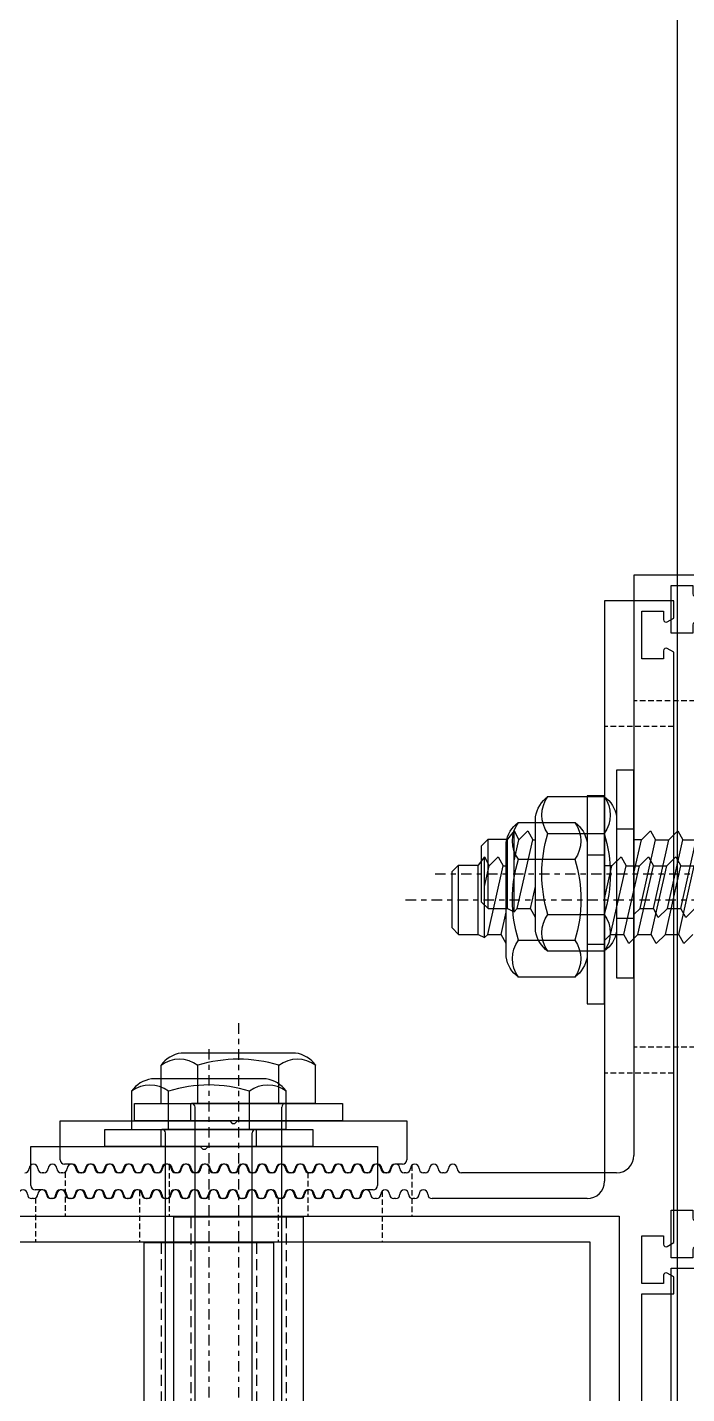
# Model space of a CAD drawing. Header units: inches. Extents: x 4821 to 127877, y 58012 to 433683.
# Drawn here: x 32996.8 to 33072.9, y 229677.7 to 229835.5 of the extents above; entities that cross this region are included whole.
import ezdxf
from ezdxf.xclip import XClip

# ---------------------------------------------------------------- set-up
doc = ezdxf.new("R2010")
doc.units = ezdxf.units.IN
doc.header["$MEASUREMENT"] = 0
doc.header["$XCLIPFRAME"] = 2
doc.linetypes.add('$1$Center', pattern=[29.999999, 12, -6, 6, -6])
doc.linetypes.add('$1$DASHED', pattern=[19.05, 12.7, -6.35])
for name, color, linetype in [('$1$BEAM', 2, 'Continuous'), ('A-FURN-FIXD', 10, 'Continuous'), ('A-WAL-CMU', 7, 'Continuous')]:
    doc.layers.add(name, color=color, linetype=linetype)
doc.layers.add('$1$New Plans (8)$0$A-GLAZ-CWMG', color=51, linetype='Continuous', lineweight=9)

# ---------------------------------------------------------------- blocks, each defined once
blk = doc.blocks.new('$1$Fixed bracket Plan')
at = {"layer": 'A-FURN-FIXD', "linetype": '$1$Center', "ltscale": 0.1}
for p, q in [((53.65, -48.26), (53.65, 59.93)), ((30.95, -65.5), (-75.79, -65.5))]:
    blk.add_line(p, q, dxfattribs=at)
at = {"layer": 'A-FURN-FIXD'}
for p, q in [((9.7, -26), (9.7, 26)), ((46.15, 25.9), (46.15, -25.9)), ((61.15, -25.9), (61.15, 25.9)), ((48.65, 22.83), (48.65, -38.58)), ((58.65, 22.83), (58.65, -38.58)), ((3.7, 20), (3.7, -20)), ((3.7, -20), (0, -20)), ((0, -20), (0, -21.98)), ((0, -21.98), (0.75, -22.41)), ((1.2, -22.15), (1.2, -21.2)), ((1.2, -21.2), (3.7, -21.2)), ((3.7, -21.2), (3.7, -26.7)), ((0.75, -25.49), (0, -25.92)), ((0, -25.92), (0, -94.08)), ((1.2, -26.7), (1.2, -25.75)), ((3.7, -26.7), (1.2, -26.7)), ((97.6, -26), (9.7, -26)), ((46.15, -25.9), (61.15, -25.9)), ((10, -31), (27.9, -31)), ((29.9, -31), (30.1, -31)), ((32.1, -31), (32.3, -31)), ((34.3, -31), (34.5, -31)), ((36.5, -31), (36.7, -31)), ((38.7, -31), (38.9, -31)), ((40.9, -31), (41.1, -31)), ((43.1, -31), (43.3, -31)), ((45.3, -31), (45.5, -31)), ((47.5, -31), (47.7, -31)), ((49.7, -31), (49.9, -31)), ((51.9, -31), (52.1, -31)), ((54.1, -31), (54.3, -31)), ((56.3, -31), (56.5, -31)), ((58.5, -31), (58.7, -31)), ((60.7, -31), (60.9, -31)), ((62.9, -31), (63.1, -31)), ((65.1, -31), (65.3, -31)), ((67.3, -31), (67.5, -31)), ((69.5, -31), (69.7, -31)), ((71.7, -31), (71.9, -31)), ((73.9, -31), (74.1, -31)), ((76.1, -31), (76.3, -31)), ((8, -100), (8, -33)), ((34.2, -37), (34.2, -32.5)), ((34.7, -32), (35.6, -32)), ((37.6, -32), (37.8, -32)), ((39.8, -32), (40, -32)), ((42, -32), (42.2, -32)), ((44.2, -32), (44.4, -32)), ((46.4, -32), (46.6, -32)), ((48.6, -32), (48.8, -32)), ((50.8, -32), (51, -32)), ((53, -32), (53.2, -32)), ((55.2, -32), (55.4, -32)), ((57.4, -32), (57.6, -32)), ((59.6, -32), (59.8, -32)), ((61.8, -32), (62, -32)), ((64, -32), (64.2, -32)), ((66.2, -32), (66.4, -32)), ((68.4, -32), (68.6, -32)), ((70.6, -32), (70.8, -32)), ((72.8, -32), (73.7, -32)), ((74.2, -32.5), (74.2, -37)), ((53.75, -37), (34.2, -37)), ((41.65, -39), (41.65, -37)), ((41.65, -37), (65.65, -37)), ((48.15, -37), (48.15, -39)), ((54.05, -36.7), (53.75, -37)), ((54.35, -36.7), (54.05, -36.7)), ((54.65, -37), (54.35, -36.7)), ((74.2, -37), (54.65, -37)), ((59.15, -37), (59.15, -39)), ((65.65, -37), (65.65, -39)), ((65.65, -39), (41.65, -39)), ((44.73, -39), (48.23, -39)), ((44.73, -39), (44.73, -43.41)), ((48.23, -39), (59.07, -39)), ((48.98, -39), (48.98, -43.41)), ((58.33, -39), (58.33, -43.41)), ((62.58, -39), (59.07, -39)), ((62.58, -43.41), (62.58, -39)), ((47.05, -44.83), (60.25, -44.83)), ((10, -53.5), (8, -53.5)), ((8, -53.5), (8, -77.5)), ((10, -77.5), (10, -53.5)), ((-0.57, -61.51), (-2.36, -69.42)), ((-2.19, -61.51), (-1.14, -60.46)), ((-1.14, -60.46), (-0.57, -61.51)), ((0.97, -61.51), (-0.82, -69.42)), ((0.97, -61.51), (-0.57, -61.51)), ((2.6, -61.51), (0.81, -69.42)), ((0.97, -61.51), (2.02, -60.46)), ((2.02, -60.46), (2.6, -61.51)), ((4.14, -61.51), (2.35, -69.42)), ((4.14, -61.51), (2.6, -61.51)), ((5.76, -61.51), (3.97, -69.42)), ((4.14, -61.51), (5.19, -60.46)), ((5.19, -60.46), (5.76, -61.51)), ((7.3, -61.51), (5.51, -69.42)), ((7.3, -61.51), (5.76, -61.51)), ((7.3, -61.51), (8, -60.81)), ((8, -60.34), (10, -60.34)), ((17.92, -60.83), (11.43, -60.83)), ((19.35, -60.46), (19.92, -61.51)), ((19.92, -61.51), (19.35, -64.05)), ((21.47, -61.51), (19.68, -69.42)), ((21.47, -61.51), (19.92, -61.51)), ((21.47, -61.51), (21.84, -61.13)), ((21.84, -61.13), (21.84, -70.46)), ((22.59, -61.5), (21.84, -61.13)), ((22.59, -61.5), (22.59, -69.5)), ((24.84, -61.5), (22.59, -61.5)), ((24.84, -61.5), (24.84, -69.5)), ((24.84, -61.5), (25.59, -62.25)), ((25.59, -62.25), (25.59, -68.75)), ((8, -65.6), (7.14, -69.42)), ((21.84, -67.02), (21.3, -69.42)), ((24.84, -69.5), (25.59, -68.75)), ((-0.82, -69.42), (-2.36, -69.42)), ((-0.24, -70.46), (-0.82, -69.42)), ((0.81, -69.42), (-0.24, -70.46)), ((2.35, -69.42), (0.81, -69.42)), ((2.92, -70.46), (2.35, -69.42)), ((3.97, -69.42), (2.92, -70.46)), ((5.51, -69.42), (3.97, -69.42)), ((6.09, -70.46), (5.51, -69.42)), ((7.14, -69.42), (6.09, -70.46)), ((7.14, -69.42), (8, -69.42)), ((8, -70.66), (10, -70.66)), ((17.92, -70.17), (11.43, -70.17)), ((19.68, -69.42), (19.35, -69.42)), ((20.25, -70.46), (19.68, -69.42)), ((21.3, -69.42), (20.26, -70.46)), ((21.84, -70.46), (21.3, -69.42)), ((21.84, -70.46), (22.59, -69.5)), ((24.84, -69.5), (22.59, -69.5)), ((8, -77.5), (10, -77.5)), ((0, -94.08), (0.75, -94.51)), ((1.2, -94.25), (1.2, -93.3)), ((1.2, -93.3), (3.7, -93.3)), ((3.7, -93.3), (3.7, -98.8)), ((0.75, -97.59), (0, -98.02)), ((0, -98.02), (0, -100)), ((1.2, -98.8), (1.2, -97.85)), ((3.7, -98.8), (1.2, -98.8)), ((0, -100), (8, -100))]:
    blk.add_line(p, q, dxfattribs=at)
at = {"layer": 'A-FURN-FIXD', "linetype": '$1$DASHED', "ltscale": 0.1}
for p, q in [((48.15, -25.9), (48.15, 25.9)), ((59.15, -25.9), (59.15, 25.9))]:
    blk.add_line(p, q, dxfattribs=at)
at = {"layer": 'A-FURN-FIXD', "linetype": '$1$DASHED', "ltscale": 0.05}
for p, q in [((33.65, -31.86), (33.65, -26)), ((45.65, -31.02), (45.65, -26)), ((61.65, -31.93), (61.65, -26)), ((73.65, -31.07), (73.65, -26)), ((0, -45.5), (8, -45.5)), ((0, -85.5), (8, -85.5))]:
    blk.add_line(p, q, dxfattribs=at)
at = {"layer": 'A-FURN-FIXD'}
blk.add_lwpolyline([(11.43, -74.43, -0.202618), (10, -72.1), (10, -58.9, -0.202618), (11.43, -56.58), (17.92, -56.58, -0.202618), (19.35, -58.9), (19.35, -72.1, -0.202618), (17.92, -74.43)], format="xyb", close=True, dxfattribs=at)
for points in [[(11.43, -74.43, -0.330304), (11.43, -70.17, -0.151843), (11.43, -60.83, -0.330304), (11.43, -56.58)], [(17.92, -56.58, -0.330304), (17.92, -60.83, -0.151843), (17.92, -70.17, -0.330304), (17.92, -74.43)]]:
    blk.add_lwpolyline(points, format="xyb", dxfattribs=at)
for centre, radius, start, end in [((0.9, -22.15), 0.3, 240, 0), ((0.9, -25.75), 0.3, 360, 120), ((10, -33), 2, 90, 180), ((27.9, -31.5), 0.5, 360, 90), ((28.9, -31.5), 0.5, 180, 0), ((29.9, -31.5), 0.5, 90, 180), ((30.1, -31.5), 0.5, 0, 90), ((31.1, -31.5), 0.5, 180, 0), ((32.1, -31.5), 0.5, 90, 180), ((32.3, -31.5), 0.5, 0, 90), ((33.3, -31.5), 0.5, 180, 0), ((34.3, -31.5), 0.5, 90, 180), ((34.5, -31.5), 0.5, 0, 90), ((35.5, -31.5), 0.5, 180, 0), ((35.6, -31.5), 0.5, 270, 0), ((36.5, -31.5), 0.5, 90, 180), ((36.6, -31.5), 0.5, 0, 180), ((36.7, -31.5), 0.5, 0, 90), ((37.6, -31.5), 0.5, 180, 270), ((37.7, -31.5), 0.5, 180, 0), ((37.8, -31.5), 0.5, 270, 0), ((38.7, -31.5), 0.5, 90, 180), ((38.8, -31.5), 0.5, 0, 180), ((38.9, -31.5), 0.5, 0, 90), ((39.8, -31.5), 0.5, 180, 270), ((39.9, -31.5), 0.5, 180, 0), ((40, -31.5), 0.5, 270, 0), ((40.9, -31.5), 0.5, 90, 180), ((41, -31.5), 0.5, 0, 180), ((41.1, -31.5), 0.5, 0, 90), ((42, -31.5), 0.5, 180, 270), ((42.1, -31.5), 0.5, 180, 0), ((42.2, -31.5), 0.5, 270, 0), ((43.1, -31.5), 0.5, 90, 180), ((43.2, -31.5), 0.5, 0, 180), ((43.3, -31.5), 0.5, 0, 90), ((44.2, -31.5), 0.5, 180, 270), ((44.3, -31.5), 0.5, 180, 0), ((44.4, -31.5), 0.5, 270, 0), ((45.3, -31.5), 0.5, 90, 180), ((45.4, -31.5), 0.5, 0, 180), ((45.5, -31.5), 0.5, 0, 90), ((46.4, -31.5), 0.5, 180, 270), ((46.5, -31.5), 0.5, 180, 0), ((46.6, -31.5), 0.5, 270, 0), ((47.5, -31.5), 0.5, 90, 180), ((47.6, -31.5), 0.5, 0, 180), ((47.7, -31.5), 0.5, 0, 90), ((48.6, -31.5), 0.5, 180, 270), ((48.7, -31.5), 0.5, 180, 0), ((48.8, -31.5), 0.5, 270, 0), ((49.7, -31.5), 0.5, 90, 180), ((49.8, -31.5), 0.5, 0, 180), ((49.9, -31.5), 0.5, 0, 90), ((50.8, -31.5), 0.5, 180, 270), ((50.9, -31.5), 0.5, 180, 0), ((51, -31.5), 0.5, 270, 0), ((51.9, -31.5), 0.5, 90, 180), ((52, -31.5), 0.5, 0, 180), ((52.1, -31.5), 0.5, 0, 90), ((53, -31.5), 0.5, 180, 270), ((53.1, -31.5), 0.5, 180, 0), ((53.2, -31.5), 0.5, 270, 0), ((54.1, -31.5), 0.5, 90, 180), ((54.2, -31.5), 0.5, 0, 180), ((54.3, -31.5), 0.5, 0, 90), ((55.2, -31.5), 0.5, 180, 270), ((55.3, -31.5), 0.5, 180, 0), ((55.4, -31.5), 0.5, 270, 0), ((56.3, -31.5), 0.5, 90, 180), ((56.4, -31.5), 0.5, 0, 180), ((56.5, -31.5), 0.5, 0, 90), ((57.4, -31.5), 0.5, 180, 270), ((57.5, -31.5), 0.5, 180, 0), ((57.6, -31.5), 0.5, 270, 0), ((58.5, -31.5), 0.5, 90, 180), ((58.6, -31.5), 0.5, 0, 180), ((58.7, -31.5), 0.5, 0, 90), ((59.6, -31.5), 0.5, 180, 270), ((59.7, -31.5), 0.5, 180, 0), ((59.8, -31.5), 0.5, 270, 0), ((60.7, -31.5), 0.5, 90, 180), ((60.8, -31.5), 0.5, 0, 180), ((60.9, -31.5), 0.5, 0, 90), ((61.8, -31.5), 0.5, 180, 270), ((61.9, -31.5), 0.5, 180, 0), ((62, -31.5), 0.5, 270, 0), ((62.9, -31.5), 0.5, 90, 180), ((63, -31.5), 0.5, 0, 180), ((63.1, -31.5), 0.5, 0, 90), ((64, -31.5), 0.5, 180, 270), ((64.1, -31.5), 0.5, 180, 0), ((64.2, -31.5), 0.5, 270, 0), ((65.1, -31.5), 0.5, 90, 180), ((65.2, -31.5), 0.5, 0, 180), ((65.3, -31.5), 0.5, 0, 90), ((66.2, -31.5), 0.5, 180, 270), ((66.3, -31.5), 0.5, 180, 0), ((66.4, -31.5), 0.5, 270, 0), ((67.3, -31.5), 0.5, 90, 180), ((67.4, -31.5), 0.5, 0, 180), ((67.5, -31.5), 0.5, 0, 90), ((68.4, -31.5), 0.5, 180, 270), ((68.5, -31.5), 0.5, 180, 0), ((68.6, -31.5), 0.5, 270, 360), ((69.5, -31.5), 0.5, 90, 180), ((69.6, -31.5), 0.5, 0, 180), ((69.7, -31.5), 0.5, 0, 90), ((70.6, -31.5), 0.5, 180, 270), ((70.7, -31.5), 0.5, 180, 0), ((70.8, -31.5), 0.5, 270, 0), ((71.7, -31.5), 0.5, 90, 180), ((71.8, -31.5), 0.5, 0, 180), ((71.9, -31.5), 0.5, 0, 90), ((72.8, -31.5), 0.5, 180, 270), ((72.9, -31.5), 0.5, 180, 0), ((73.9, -31.5), 0.5, 90, 180), ((74.1, -31.5), 0.5, 0, 90), ((75.1, -31.5), 0.5, 180, 0), ((76.1, -31.5), 0.5, 90, 180), ((76.3, -31.5), 0.5, 0, 90), ((77.3, -31.5), 0.5, 180, 0), ((78.3, -31.5), 0.5, 90, 180), ((34.7, -32.5), 0.5, 90, 180), ((73.7, -32.5), 0.5, 0, 90), ((48.23, -38.58), 0.417, 270, 0), ((59.07, -38.58), 0.417, 180, 270), ((46.85, -40.54), 3.57, 233.4429, 306.5571), ((47.57, -41.37), 3.5, 215.4843, 261.3007), ((53.65, -28.37), 15.75, 252.7319, 287.2681), ((60.45, -40.54), 3.57, 233.4429, 306.5571), ((59.73, -41.37), 3.5, 278.6993, 324.5157), ((0.9, -94.25), 0.3, 240, 0), ((0.9, -97.85), 0.3, 360, 120)]:
    blk.add_arc(centre, radius, start, end, dxfattribs=at)
blk = doc.blocks.new('FIRST SLAB EDGE')
at = {"layer": '$1$New Plans (8)$0$A-GLAZ-CWMG', "extrusion": (5.69003e-07, 1.56101e-06, 1)}
blk.add_line((1200672.77, -1723930.44, 0), (1200672.77, -1723964.69, 0), dxfattribs=at)
at = {"layer": '$1$New Plans (8)$0$A-GLAZ-CWMG', "extrusion": (5.69003e-07, -1.56101e-06, 1)}
blk.add_line((1200672.76, -1723969.99, 0), (1200672.76, -1723935.74, 0), dxfattribs=at)
at = {"layer": 'A-WAL-CMU'}
blk.add_line((1200672.34, -1728513.46), (1200672.34, -1723163.52), dxfattribs=at)
at = {"layer": '$1$BEAM', "extrusion": (-5.69003e-07, 1.56101e-06, -1), "zscale": -1, "rotation": 180.0002189598665}
blk.add_blockref('$1$Fixed bracket Plan', (-1200672.75, -1724001.24, -3.37), dxfattribs=at)

msp = doc.modelspace()

# ---------------------------------------------------------------- block references
at = {"layer": 'A-WAL-CMU'}
ref = msp.add_blockref('FIRST SLAB EDGE', (1233747.59, 1953673.46), dxfattribs=dict(at, xscale=-1))
XClip(ref).set_block_clipping_path([(1196236.1121028436, -1729554.8924368375), (1201281.1159926755, -1720979.7328682605)])
ref = msp.add_blockref('FIRST SLAB EDGE', (1233744.19, 1953670.48), dxfattribs=dict(at, xscale=-1))
XClip(ref).set_block_clipping_path([(1196236.1121028436, -1729554.8924368375), (1201281.1159926755, -1720979.7328682605)])

doc.saveas('drawing.dxf')
